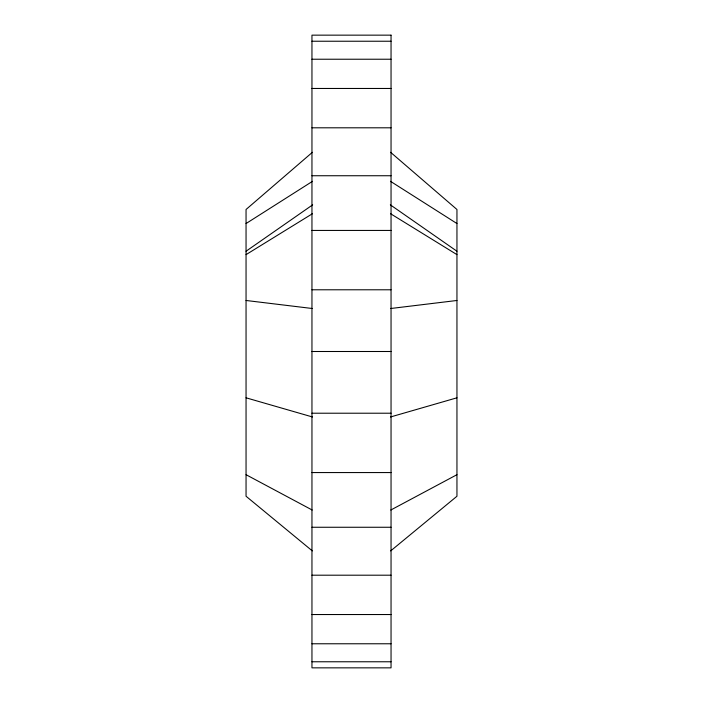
<?xml version="1.0" encoding="UTF-8"?>
<svg xmlns="http://www.w3.org/2000/svg" width="703" height="703" viewBox="0 0 703 703"><rect width="100%" height="100%" fill="white"/><g stroke="black" fill="none" stroke-linecap="round" stroke-linejoin="round"><path stroke-width="1.05" d="M312.404 152.305L246.05 209.485L246.05 496.248L312.317 550.897M390.683 550.897L456.95 496.248L456.95 209.485L390.596 152.305M246.05 251.226L312.659 204.837M246.05 223.545L312.484 181.339M246.05 254.635L312.387 213.747M390.806 510.026L456.95 474.692M390.517 416.976L456.95 397.81M390.736 308.503L456.95 300.48M311.956 41.231L391.044 41.231M311.956 59.228L391.044 59.228M311.956 88.464L391.044 88.464M311.956 127.805L391.044 127.805M311.956 175.741L391.044 175.741M311.956 230.435L391.044 230.435M311.956 289.785L391.044 289.785M311.956 351.5L391.044 351.5M311.956 413.215L391.044 413.215M311.956 472.565L391.044 472.565M311.956 527.259L391.044 527.259M311.956 575.195L391.044 575.195M311.956 614.536L391.044 614.536M311.956 643.772L391.044 643.772M311.956 661.769L391.044 661.769M246.05 300.48L312.264 308.503M246.05 397.81L312.484 416.976M246.05 474.692L312.194 510.026M390.613 213.747L456.95 254.635M390.517 181.339L456.95 223.545M390.341 204.837L456.95 251.226M391.044 35.15L311.956 35.15L311.956 667.85L391.044 667.85L391.044 35.15"/></g></svg>
